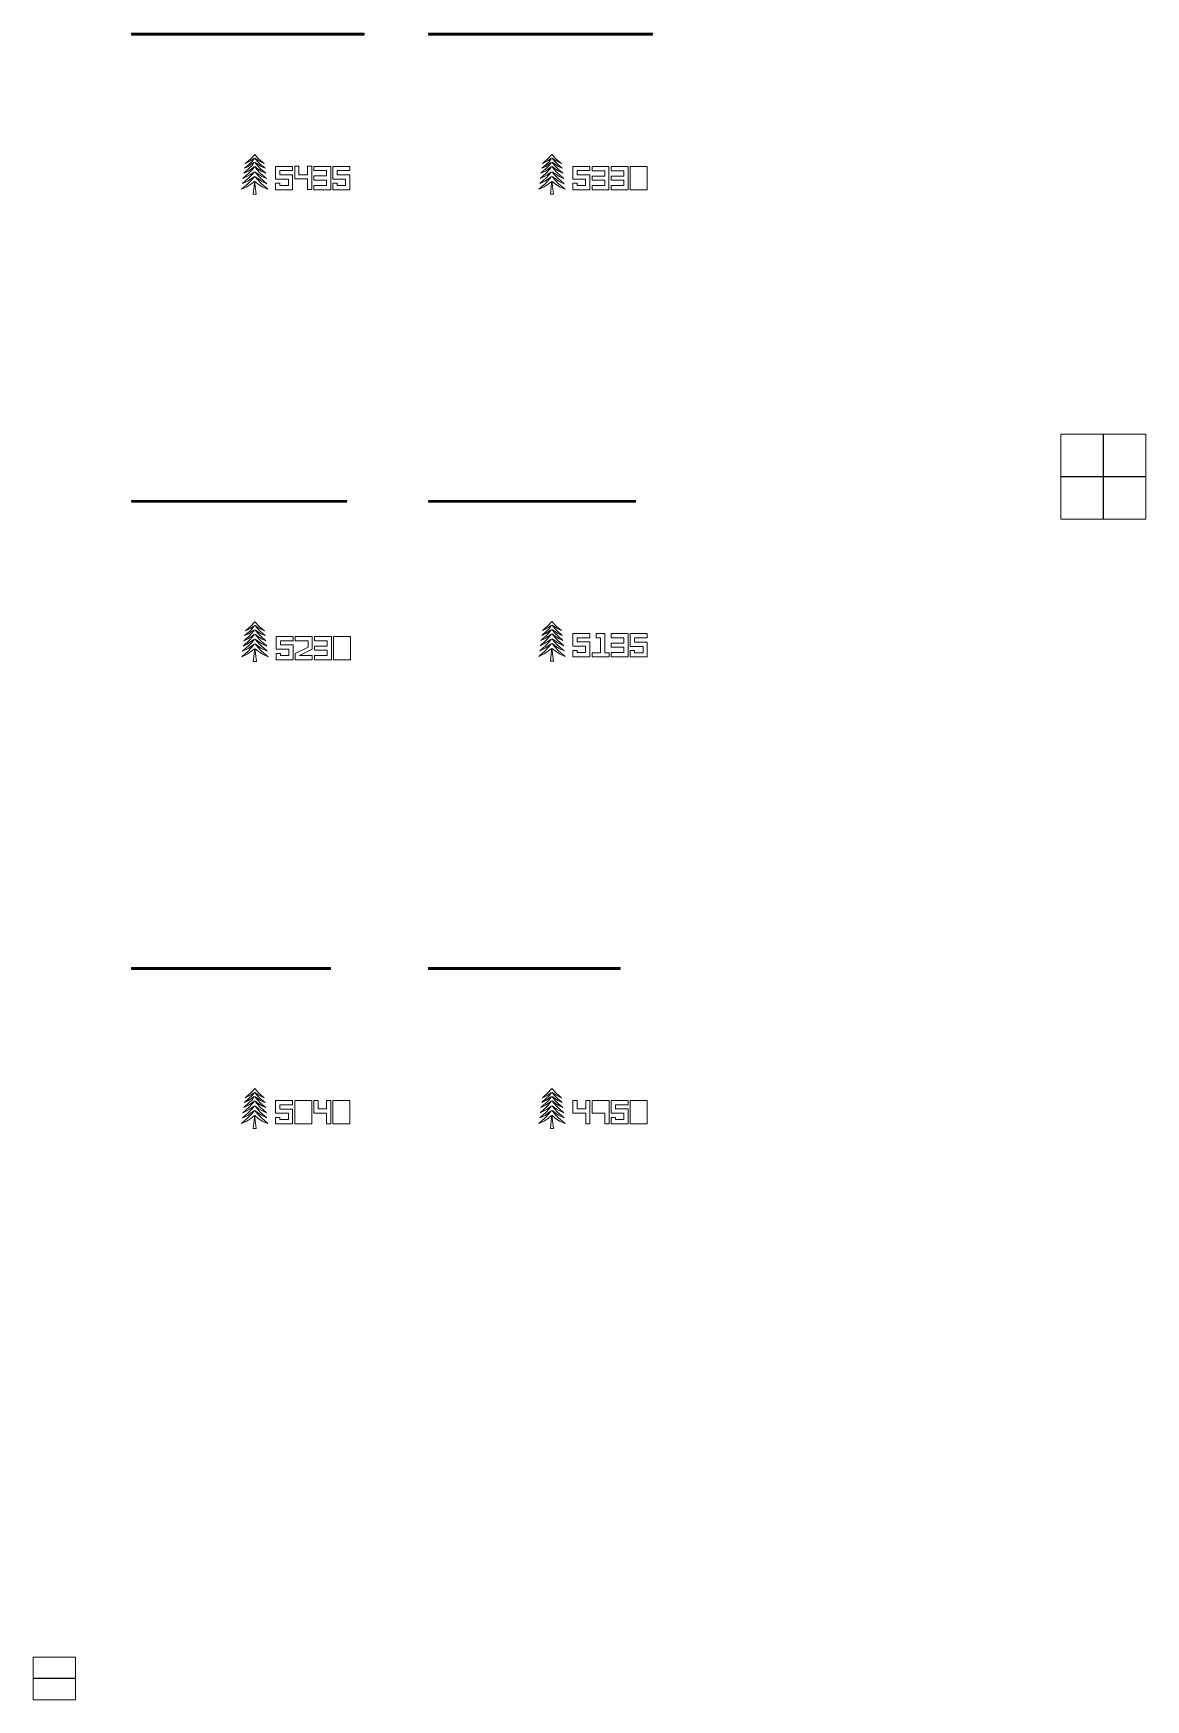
# Model space of a CAD drawing. Extents: x -65500 to 65500, y -72000 to 28218.
# Drawn here: x 10 to 65500, y -72000 to 26105 of the extents above; entities that cross this region are included whole.
import ezdxf

# ---------------------------------------------------------------- set-up
doc = ezdxf.new("R2010")
doc.units = 0
doc.header["$MEASUREMENT"] = 0
doc.linetypes.add('DCAD_Continuous', pattern=[0])
doc.layers.get('0').update_dxf_attribs({"color": 1, "linetype": 'DCAD_Continuous', "lineweight": 0, "true_color": 0xff0000})

msp = doc.modelspace()

# ---------------------------------------------------------------- linework, layer by layer
at = {"lineweight": 0, "flags": 128}
for points in [[(5782.5, 26075), (5782.5, 26105), (19490.105, 26105), (19490.105, 26075), (5782.5, 26075)], [(5782.5, 25995), (5782.5, 26025), (19490.105, 26025), (19490.105, 25995), (5782.5, 25995)], [(23285.105, 26075), (23285.105, 26105), (36467.71, 26105), (36467.71, 26075), (23285.105, 26075)], [(23285.105, 25995), (23285.105, 26025), (36467.71, 26025), (36467.71, 25995), (23285.105, 25995)], [(12949.42, 16634.505), (13024.375, 17257.57), (13024.375, 17386.4), (12818.515, 17225.295), (12581.67, 17067.4), (12270.14, 16920.275), (12640.88, 17252.93), (12846.145, 17466.085), (13022.035, 17681.535), (12802.725, 17521.35), (12636.935, 17398.98), (12321.67, 17255.23), (12688.25, 17572.665), (12885.62, 17785.825), (13024.375, 17960.275), (12751.41, 17773.98), (12581.67, 17667.4), (12354.465, 17550.365), (12719.83, 17888.455), (12905.355, 18089.77), (13022.035, 18255.415), (12846.145, 18117.4), (12672.46, 17995.035), (12394.285, 17864.24), (12704.04, 18137.14), (12865.88, 18302.93), (13019.69, 18510.73), (12822.46, 18377.93), (12684.305, 18271.35), (12436.445, 18161.72), (12723.775, 18409.505), (12869.83, 18547.665), (13022.035, 18756.675), (12794.83, 18595.035), (12480.95, 18440.46), (12808.505, 18718.125), (13043.115, 18974.515), (13292.2, 18705.56), (13600.595, 18440.46), (13280.355, 18595.035), (13059.51, 18756.675), (13213.25, 18559.505), (13363.25, 18401.61), (13652.125, 18161.72), (13390.88, 18275.295), (13252.725, 18373.98), (13059.51, 18510.73), (13201.41, 18318.715), (13386.935, 18125.295), (13689.605, 17864.24), (13426.41, 17983.19), (13232.99, 18117.4), (13059.51, 18255.415), (13177.725, 18097.665), (13367.2, 17880.56), (13741.135, 17552.71), (13457.99, 17683.19), (13296.145, 17789.77), (13057.17, 17960.275), (13181.67, 17797.665), (13367.2, 17592.4), (13759.875, 17252.885), (13434.305, 17402.93), (13284.305, 17513.455), (13057.17, 17681.535), (13221.145, 17477.93), (13434.305, 17248.98), (13816.09, 16922.615), (13485.62, 17067.4), (13229.04, 17241.085), (13057.17, 17386.4), (13057.17, 17257.57), (13132.125, 16634.505), (12949.42, 16634.505)], [(30452.025, 16634.505), (30526.98, 17257.57), (30526.98, 17386.4), (30321.12, 17225.295), (30084.275, 17067.4), (29772.745, 16920.275), (30143.485, 17252.93), (30348.75, 17466.085), (30524.64, 17681.535), (30305.33, 17521.35), (30139.54, 17398.98), (29824.275, 17255.23), (30190.855, 17572.665), (30388.225, 17785.825), (30526.98, 17960.275), (30254.015, 17773.98), (30084.275, 17667.4), (29857.07, 17550.365), (30222.435, 17888.455), (30407.96, 18089.77), (30524.64, 18255.415), (30348.75, 18117.4), (30175.065, 17995.035), (29896.89, 17864.24), (30206.645, 18137.14), (30368.485, 18302.93), (30522.295, 18510.73), (30325.065, 18377.93), (30186.91, 18271.35), (29939.05, 18161.72), (30226.38, 18409.505), (30372.435, 18547.665), (30524.64, 18756.675), (30297.435, 18595.035), (29983.555, 18440.46), (30311.11, 18718.125), (30545.72, 18974.515), (30794.805, 18705.56), (31103.2, 18440.46), (30782.96, 18595.035), (30562.115, 18756.675), (30715.855, 18559.505), (30865.855, 18401.61), (31154.73, 18161.72), (30893.485, 18275.295), (30755.33, 18373.98), (30562.115, 18510.73), (30704.015, 18318.715), (30889.54, 18125.295), (31192.21, 17864.24), (30929.015, 17983.19), (30735.595, 18117.4), (30562.115, 18255.415), (30680.33, 18097.665), (30869.805, 17880.56), (31243.74, 17552.71), (30960.595, 17683.19), (30798.75, 17789.77), (30559.775, 17960.275), (30684.275, 17797.665), (30869.805, 17592.4), (31262.48, 17252.885), (30936.91, 17402.93), (30786.91, 17513.455), (30559.775, 17681.535), (30723.75, 17477.93), (30936.91, 17248.98), (31318.695, 16922.615), (30988.225, 17067.4), (30731.645, 17241.085), (30559.775, 17386.4), (30559.775, 17257.57), (30634.73, 16634.505), (30452.025, 16634.505)], [(14274.14, 16898.525), (14274.14, 17273.525), (14524.14, 17273.525), (14524.14, 17148.525), (15024.14, 17148.525), (15024.14, 17523.525), (14274.14, 17523.525), (14274.14, 18273.525), (15274.14, 18273.525), (15274.14, 18023.525), (14524.14, 18023.525), (14524.14, 17773.525), (15274.14, 17773.525), (15274.14, 16898.525), (14274.14, 16898.525)], [(16149.8, 16904.945), (16147.5, 17529.945), (15397.5, 17529.945), (15397.5, 18279.945), (15647.5, 18279.945), (15647.5, 17779.945), (16147.5, 17779.945), (16147.5, 18279.945), (16397.5, 18279.945), (16397.5, 16904.945), (16149.8, 16904.945)], [(16526.525, 16897.17), (16526.525, 17147.17), (17276.525, 17147.17), (17276.525, 17462.17), (16526.525, 17462.17), (16526.525, 17707.17), (17276.525, 17707.17), (17276.525, 18022.17), (16526.525, 18022.17), (16526.525, 18272.17), (17526.525, 18272.17), (17526.525, 16897.17), (16526.525, 16897.17)], [(17646.365, 16898.525), (17646.365, 17273.525), (17896.365, 17273.525), (17896.365, 17148.525), (18396.365, 17148.525), (18396.365, 17523.525), (17646.365, 17523.525), (17646.365, 18273.525), (18646.365, 18273.525), (18646.365, 18023.525), (17896.365, 18023.525), (17896.365, 17773.525), (18646.365, 17773.525), (18646.365, 16898.525), (17646.365, 16898.525)], [(31776.745, 16898.525), (31776.745, 17273.525), (32026.745, 17273.525), (32026.745, 17148.525), (32526.745, 17148.525), (32526.745, 17523.525), (31776.745, 17523.525), (31776.745, 18273.525), (32776.745, 18273.525), (32776.745, 18023.525), (32026.745, 18023.525), (32026.745, 17773.525), (32776.745, 17773.525), (32776.745, 16898.525), (31776.745, 16898.525)], [(32903.06, 16891.375), (32903.06, 17141.375), (33653.06, 17141.375), (33653.06, 17456.375), (32903.06, 17456.375), (32903.06, 17701.375), (33653.06, 17701.375), (33653.06, 18016.375), (32903.06, 18016.375), (32903.06, 18266.375), (33903.06, 18266.375), (33903.06, 16891.375), (32903.06, 16891.375)], [(34030.46, 16891.375), (34030.46, 17141.375), (34780.46, 17141.375), (34780.46, 17456.375), (34030.46, 17456.375), (34030.46, 17701.375), (34780.46, 17701.375), (34780.46, 18016.375), (34030.46, 18016.375), (34030.46, 18266.375), (35030.46, 18266.375), (35030.46, 16891.375), (34030.46, 16891.375)], [(35150.475, 16889.355), (35150.475, 18264.355), (36150.475, 18264.355), (36150.475, 16889.355), (35150.475, 16889.355)], [(60500, 10), (60500, 2500), (62990, 2500), (62990, 10), (60500, 10)], [(63010, 10), (63010, 2500), (65500, 2500), (65500, 10), (63010, 10)], [(60500, -2500), (60500, -10), (62990, -10), (62990, -2500), (60500, -2500)], [(63010, -2500), (63010, -10), (65500, -10), (65500, -2500), (63010, -2500)], [(5782.5, -1425), (5782.5, -1395), (18465.105, -1395), (18465.105, -1425), (5782.5, -1425)], [(5782.5, -1505), (5782.5, -1475), (18465.105, -1475), (18465.105, -1505), (5782.5, -1505)], [(23285.105, -1425), (23285.105, -1395), (35492.71, -1395), (35492.71, -1425), (23285.105, -1425)], [(23285.105, -1505), (23285.105, -1475), (35492.71, -1475), (35492.71, -1505), (23285.105, -1505)], [(12961.8, -10884.105), (13036.755, -10261.04), (13036.755, -10132.21), (12830.895, -10293.315), (12594.05, -10451.21), (12282.52, -10598.34), (12653.26, -10265.685), (12858.525, -10052.525), (13034.415, -9837.075), (12815.105, -9997.265), (12649.315, -10119.635), (12334.05, -10263.385), (12700.63, -9945.95), (12898, -9732.79), (13036.755, -9558.335), (12763.79, -9744.635), (12594.05, -9851.21), (12366.845, -9968.245), (12732.21, -9630.16), (12917.735, -9428.845), (13034.415, -9263.2), (12858.525, -9401.21), (12684.84, -9523.58), (12406.665, -9654.37), (12716.42, -9381.475), (12878.26, -9215.685), (13032.07, -9007.885), (12834.84, -9140.685), (12696.685, -9247.265), (12448.825, -9356.895), (12736.155, -9109.105), (12882.21, -8970.95), (13034.415, -8761.935), (12807.21, -8923.58), (12493.33, -9078.155), (12820.885, -8800.485), (13055.495, -8544.1), (13304.58, -8813.055), (13612.975, -9078.155), (13292.735, -8923.58), (13071.89, -8761.935), (13225.63, -8959.105), (13375.63, -9117), (13664.505, -9356.895), (13403.26, -9243.315), (13265.105, -9144.635), (13071.89, -9007.885), (13213.79, -9199.895), (13399.315, -9393.315), (13701.985, -9654.37), (13438.79, -9535.42), (13245.365, -9401.21), (13071.89, -9263.2), (13190.105, -9420.95), (13379.58, -9638.055), (13753.515, -9965.905), (13470.365, -9835.42), (13308.525, -9728.845), (13069.55, -9558.335), (13194.05, -9720.95), (13379.58, -9926.21), (13772.255, -10265.725), (13446.685, -10115.685), (13296.685, -10005.16), (13069.55, -9837.075), (13233.525, -10040.685), (13446.685, -10269.635), (13828.47, -10596), (13498, -10451.21), (13241.42, -10277.525), (13069.55, -10132.21), (13069.55, -10261.04), (13144.505, -10884.105), (12961.8, -10884.105)], [(30452.025, -10865.495), (30526.98, -10242.43), (30526.98, -10113.6), (30321.12, -10274.705), (30084.275, -10432.6), (29772.745, -10579.725), (30143.485, -10247.07), (30348.75, -10033.915), (30524.64, -9818.465), (30305.33, -9978.65), (30139.54, -10101.02), (29824.275, -10244.77), (30190.855, -9927.335), (30388.225, -9714.175), (30526.98, -9539.725), (30254.015, -9726.02), (30084.275, -9832.6), (29857.07, -9949.635), (30222.435, -9611.545), (30407.96, -9410.23), (30524.64, -9244.585), (30348.75, -9382.6), (30175.065, -9504.965), (29896.89, -9635.76), (30206.645, -9362.86), (30368.485, -9197.07), (30522.295, -8989.27), (30325.065, -9122.07), (30186.91, -9228.65), (29939.05, -9338.28), (30226.38, -9090.495), (30372.435, -8952.335), (30524.64, -8743.325), (30297.435, -8904.965), (29983.555, -9059.54), (30311.11, -8781.875), (30545.72, -8525.485), (30794.805, -8794.44), (31103.2, -9059.54), (30782.96, -8904.965), (30562.115, -8743.325), (30715.855, -8940.495), (30865.855, -9098.39), (31154.73, -9338.28), (30893.485, -9224.705), (30755.33, -9126.02), (30562.115, -8989.27), (30704.015, -9181.285), (30889.54, -9374.705), (31192.21, -9635.76), (30929.015, -9516.81), (30735.595, -9382.6), (30562.115, -9244.585), (30680.33, -9402.335), (30869.805, -9619.44), (31243.74, -9947.29), (30960.595, -9816.81), (30798.75, -9710.23), (30559.775, -9539.725), (30684.275, -9702.335), (30869.805, -9907.6), (31262.48, -10247.115), (30936.91, -10097.07), (30786.91, -9986.545), (30559.775, -9818.465), (30723.75, -10022.07), (30936.91, -10251.02), (31318.695, -10577.385), (30988.225, -10432.6), (30731.645, -10258.915), (30559.775, -10113.6), (30559.775, -10242.43), (30634.73, -10865.495), (30452.025, -10865.495)], [(14308.86, -10778.105), (14308.86, -10403.105), (14558.86, -10403.105), (14558.86, -10528.105), (15058.86, -10528.105), (15058.86, -10153.105), (14308.86, -10153.105), (14308.86, -9403.105), (15308.86, -9403.105), (15308.86, -9653.105), (14558.86, -9653.105), (14558.86, -9903.105), (15308.86, -9903.105), (15308.86, -10778.105), (14308.86, -10778.105)], [(15433.86, -10778.105), (15433.86, -10403.105), (16183.86, -10028.105), (16183.86, -9653.105), (15433.86, -9653.105), (15433.86, -9403.105), (16433.86, -9403.105), (16433.86, -10153.105), (15683.86, -10528.105), (16433.86, -10528.105), (16433.86, -10778.105), (15433.86, -10778.105)], [(16558.86, -10778.105), (16558.86, -10528.105), (17308.86, -10528.105), (17308.86, -10213.105), (16558.86, -10213.105), (16558.86, -9968.105), (17308.86, -9968.105), (17308.86, -9653.105), (16558.86, -9653.105), (16558.86, -9403.105), (17558.86, -9403.105), (17558.86, -10778.105), (16558.86, -10778.105)], [(17683.86, -10778.105), (17683.86, -9403.105), (18683.86, -9403.105), (18683.86, -10778.105), (17683.86, -10778.105)], [(31776.745, -10601.475), (31776.745, -10226.475), (32026.745, -10226.475), (32026.745, -10351.475), (32526.745, -10351.475), (32526.745, -9976.475), (31776.745, -9976.475), (31776.745, -9226.475), (32776.745, -9226.475), (32776.745, -9476.475), (32026.745, -9476.475), (32026.745, -9726.475), (32776.745, -9726.475), (32776.745, -10601.475), (31776.745, -10601.475)], [(32907.115, -10605.33), (32906.435, -10360.24), (33406.435, -10360.24), (33406.435, -9485.24), (33156.435, -9485.24), (33156.435, -9235.24), (33656.435, -9235.24), (33656.435, -10360.24), (33906.435, -10360.24), (33907.115, -10605.33), (32907.115, -10605.33)], [(34035.235, -10606.685), (34035.235, -10356.685), (34785.235, -10356.685), (34785.235, -10041.685), (34035.235, -10041.685), (34035.235, -9796.685), (34785.235, -9796.685), (34785.235, -9481.685), (34035.235, -9481.685), (34035.235, -9231.685), (35035.235, -9231.685), (35035.235, -10606.685), (34035.235, -10606.685)], [(35156.32, -10611.565), (35156.32, -10236.565), (35406.32, -10236.565), (35406.32, -10361.565), (35906.32, -10361.565), (35906.32, -9986.565), (35156.32, -9986.565), (35156.32, -9236.565), (36156.32, -9236.565), (36156.32, -9486.565), (35406.32, -9486.565), (35406.32, -9736.565), (36156.32, -9736.565), (36156.32, -10611.565), (35156.32, -10611.565)], [(5782.5, -28925), (5782.5, -28895), (17515.105, -28895), (17515.105, -28925), (5782.5, -28925)], [(5782.5, -29005), (5782.5, -28975), (17515.105, -28975), (17515.105, -29005), (5782.5, -29005)], [(23285.105, -28925), (23285.105, -28895), (34567.71, -28895), (34567.71, -28925), (23285.105, -28925)], [(23285.105, -29005), (23285.105, -28975), (34567.71, -28975), (34567.71, -29005), (23285.105, -29005)], [(12949.42, -38365.495), (13024.375, -37742.43), (13024.375, -37613.6), (12818.515, -37774.705), (12581.67, -37932.6), (12270.14, -38079.725), (12640.88, -37747.07), (12846.145, -37533.915), (13022.035, -37318.465), (12802.725, -37478.65), (12636.935, -37601.02), (12321.67, -37744.77), (12688.25, -37427.335), (12885.62, -37214.175), (13024.375, -37039.725), (12751.41, -37226.02), (12581.67, -37332.6), (12354.465, -37449.635), (12719.83, -37111.545), (12905.355, -36910.23), (13022.035, -36744.585), (12846.145, -36882.6), (12672.46, -37004.965), (12394.285, -37135.76), (12704.04, -36862.86), (12865.88, -36697.07), (13019.69, -36489.27), (12822.46, -36622.07), (12684.305, -36728.65), (12436.445, -36838.28), (12723.775, -36590.495), (12869.83, -36452.335), (13022.035, -36243.325), (12794.83, -36404.965), (12480.95, -36559.54), (12808.505, -36281.875), (13043.115, -36025.485), (13292.2, -36294.44), (13600.595, -36559.54), (13280.355, -36404.965), (13059.51, -36243.325), (13213.25, -36440.495), (13363.25, -36598.39), (13652.125, -36838.28), (13390.88, -36724.705), (13252.725, -36626.02), (13059.51, -36489.27), (13201.41, -36681.285), (13386.935, -36874.705), (13689.605, -37135.76), (13426.41, -37016.81), (13232.99, -36882.6), (13059.51, -36744.585), (13177.725, -36902.335), (13367.2, -37119.44), (13741.135, -37447.29), (13457.99, -37316.81), (13296.145, -37210.23), (13057.17, -37039.725), (13181.67, -37202.335), (13367.2, -37407.6), (13759.875, -37747.115), (13434.305, -37597.07), (13284.305, -37486.545), (13057.17, -37318.465), (13221.145, -37522.07), (13434.305, -37751.02), (13816.09, -38077.385), (13485.62, -37932.6), (13229.04, -37758.915), (13057.17, -37613.6), (13057.17, -37742.43), (13132.125, -38365.495), (12949.42, -38365.495)], [(30452.025, -38365.495), (30526.98, -37742.43), (30526.98, -37613.6), (30321.12, -37774.705), (30084.275, -37932.6), (29772.745, -38079.725), (30143.485, -37747.07), (30348.75, -37533.915), (30524.64, -37318.465), (30305.33, -37478.65), (30139.54, -37601.02), (29824.275, -37744.77), (30190.855, -37427.335), (30388.225, -37214.175), (30526.98, -37039.725), (30254.015, -37226.02), (30084.275, -37332.6), (29857.07, -37449.635), (30222.435, -37111.545), (30407.96, -36910.23), (30524.64, -36744.585), (30348.75, -36882.6), (30175.065, -37004.965), (29896.89, -37135.76), (30206.645, -36862.86), (30368.485, -36697.07), (30522.295, -36489.27), (30325.065, -36622.07), (30186.91, -36728.65), (29939.05, -36838.28), (30226.38, -36590.495), (30372.435, -36452.335), (30524.64, -36243.325), (30297.435, -36404.965), (29983.555, -36559.54), (30311.11, -36281.875), (30545.72, -36025.485), (30794.805, -36294.44), (31103.2, -36559.54), (30782.96, -36404.965), (30562.115, -36243.325), (30715.855, -36440.495), (30865.855, -36598.39), (31154.73, -36838.28), (30893.485, -36724.705), (30755.33, -36626.02), (30562.115, -36489.27), (30704.015, -36681.285), (30889.54, -36874.705), (31192.21, -37135.76), (30929.015, -37016.81), (30735.595, -36882.6), (30562.115, -36744.585), (30680.33, -36902.335), (30869.805, -37119.44), (31243.74, -37447.29), (30960.595, -37316.81), (30798.75, -37210.23), (30559.775, -37039.725), (30684.275, -37202.335), (30869.805, -37407.6), (31262.48, -37747.115), (30936.91, -37597.07), (30786.91, -37486.545), (30559.775, -37318.465), (30723.75, -37522.07), (30936.91, -37751.02), (31318.695, -38077.385), (30988.225, -37932.6), (30731.645, -37758.915), (30559.775, -37613.6), (30559.775, -37742.43), (30634.73, -38365.495), (30452.025, -38365.495)], [(14274.14, -38101.475), (14274.14, -37726.475), (14524.14, -37726.475), (14524.14, -37851.475), (15024.14, -37851.475), (15024.14, -37476.475), (14274.14, -37476.475), (14274.14, -36726.475), (15274.14, -36726.475), (15274.14, -36976.475), (14524.14, -36976.475), (14524.14, -37226.475), (15274.14, -37226.475), (15274.14, -38101.475), (14274.14, -38101.475)], [(15408.56, -38096.075), (15408.56, -36721.075), (16408.56, -36721.075), (16408.56, -38096.075), (15408.56, -38096.075)], [(17279.66, -38099.22), (17279.66, -37474.22), (16529.66, -37474.22), (16529.66, -36724.22), (16779.66, -36724.22), (16779.66, -37224.22), (17279.66, -37224.22), (17279.66, -36724.22), (17529.66, -36724.22), (17529.66, -38099.22), (17279.66, -38099.22)], [(17653.385, -38096.075), (17653.385, -36721.075), (18653.385, -36721.075), (18653.385, -38096.075), (17653.385, -38096.075)], [(32531.65, -38098.715), (32531.65, -37473.715), (31781.65, -37473.715), (31781.65, -36723.715), (32031.65, -36723.715), (32031.65, -37223.715), (32531.65, -37223.715), (32531.65, -36723.715), (32781.65, -36723.715), (32781.65, -38098.715), (32531.65, -38098.715)], [(33654.065, -38098.715), (33654.065, -37473.715), (32904.065, -37473.715), (32904.065, -36723.715), (33904.065, -36723.715), (33904.065, -38098.715), (33654.065, -38098.715)], [(34027.11, -38099.33), (34027.11, -37724.33), (34277.11, -37724.33), (34277.11, -37849.33), (34777.11, -37849.33), (34777.11, -37474.33), (34027.11, -37474.33), (34027.11, -36724.33), (35027.11, -36724.33), (35027.11, -36974.33), (34277.11, -36974.33), (34277.11, -37224.33), (35027.11, -37224.33), (35027.11, -38099.33), (34027.11, -38099.33)], [(35154.345, -38098.885), (35154.345, -36723.885), (36154.345, -36723.885), (36154.345, -38098.885), (35154.345, -38098.885)], [(10, -70740), (10, -69500), (2500, -69500), (2500, -70740), (10, -70740)], [(10, -72000), (10, -70760), (2500, -70760), (2500, -72000), (10, -72000)]]:
    msp.add_lwpolyline(points, close=True, dxfattribs=at).dxf.unprotected_set("ltscale", 0)

doc.saveas('drawing.dxf')
